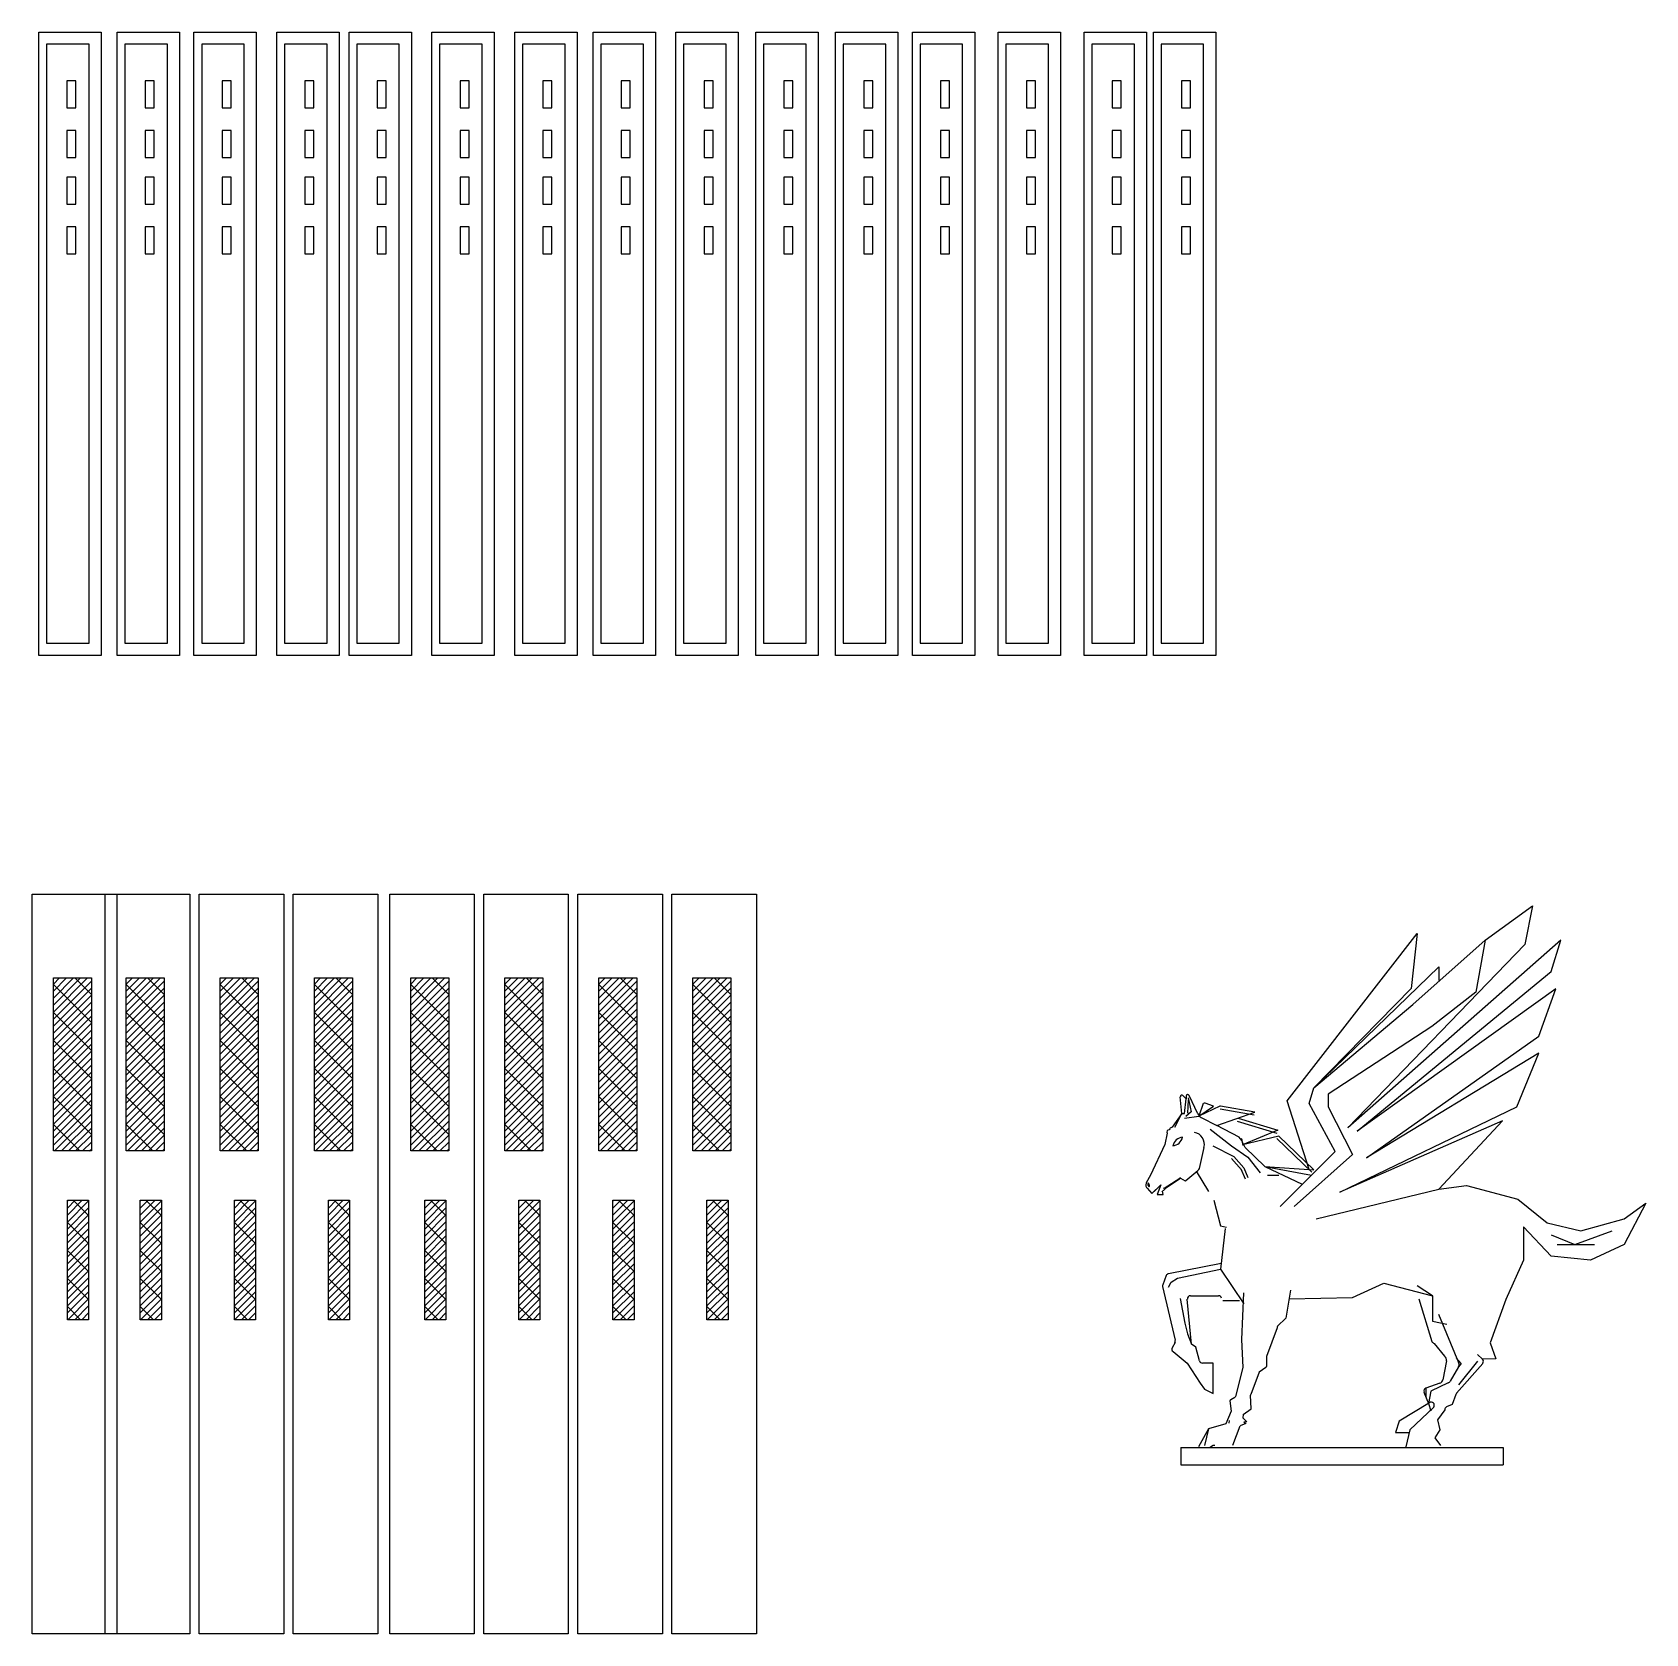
# Model space of a CAD drawing. Extents: x -42728 to 99010, y -18674 to 47645.
# Drawn here: x 56953 to 57730, y 4626 to 5397 of the extents above; entities that cross this region are included whole.
import ezdxf

# ---------------------------------------------------------------- set-up
doc = ezdxf.new("R2010")
doc.units = 0
doc.header["$LTSCALE"] = 100
doc.header["$MEASUREMENT"] = 0
doc.layers.get('0').update_dxf_attribs({"linetype": 'CONTINUOUS'})
doc.layers.get('DEFPOINTS').update_dxf_attribs({"linetype": 'CONTINUOUS'})
for name, color, linetype in [('00-ELE', 2, 'CONTINUOUS'), ('填充', 8, 'CONTINUOUS'), ('家具', 223, 'CONTINUOUS'), ('家具粗线', 4, 'CONTINUOUS'), ('结构线', 252, 'CONTINUOUS')]:
    doc.layers.add(name, color=color, linetype=linetype)

# ---------------------------------------------------------------- blocks, each defined once
blk = doc.blocks.new('A$C20BE4E51')
at = {"layer": '填充', "ltscale": 500}
for points in [[(0, 300), (30, 300), (30, 0), (0, 0)], [(37.7, 300), (67.7, 300), (67.7, 0), (37.7, 0)], [(74.68, 300), (104.68, 300), (104.68, 0), (74.68, 0)], [(114.56, 300), (144.56, 300), (144.56, 0), (114.56, 0)], [(149.36, 300), (179.36, 300), (179.36, 0), (149.36, 0)], [(189.24, 300), (219.24, 300), (219.24, 0), (189.24, 0)], [(229.11, 300), (259.11, 300), (259.11, 0), (229.11, 0)], [(266.81, 300), (296.81, 300), (296.81, 0), (266.81, 0)], [(306.69, 300), (336.69, 300), (336.69, 0), (306.69, 0)], [(345.12, 300), (375.12, 300), (375.12, 0), (345.12, 0)], [(383.55, 300), (413.55, 300), (413.55, 0), (383.55, 0)], [(420.52, 300), (450.52, 300), (450.52, 0), (420.52, 0)], [(461.85, 300), (491.85, 300), (491.85, 0), (461.85, 0)], [(503.18, 300), (533.18, 300), (533.18, 0), (503.18, 0)], [(536.53, 300), (566.53, 300), (566.53, 0), (536.53, 0)], [(3.71, 294.25), (3.71, 5.98), (24.18, 5.98), (24.18, 294.25)], [(41.41, 294.25), (41.41, 5.98), (61.88, 5.98), (61.88, 294.25)], [(78.39, 294.25), (78.39, 5.98), (98.86, 5.98), (98.86, 294.25)], [(118.26, 294.25), (118.26, 5.98), (138.73, 5.98), (138.73, 294.25)], [(153.07, 294.25), (153.07, 5.98), (173.53, 5.98), (173.53, 294.25)], [(192.94, 294.25), (192.94, 5.98), (213.41, 5.98), (213.41, 294.25)], [(232.82, 294.25), (232.82, 5.98), (253.29, 5.98), (253.29, 294.25)], [(270.52, 294.25), (270.52, 5.98), (290.99, 5.98), (290.99, 294.25)], [(310.4, 294.25), (310.4, 5.98), (330.87, 5.98), (330.87, 294.25)], [(348.83, 294.25), (348.83, 5.98), (369.3, 5.98), (369.3, 294.25)], [(387.25, 294.25), (387.25, 5.98), (407.72, 5.98), (407.72, 294.25)], [(424.23, 294.25), (424.23, 5.98), (444.7, 5.98), (444.7, 294.25)], [(465.56, 294.25), (465.56, 5.98), (486.03, 5.98), (486.03, 294.25)], [(506.88, 294.25), (506.88, 5.98), (527.35, 5.98), (527.35, 294.25)], [(540.24, 294.25), (540.24, 5.98), (560.71, 5.98), (560.71, 294.25)], [(13.52, 276.64), (13.52, 263.59), (17.87, 263.59), (17.87, 276.64)], [(51.22, 276.64), (51.22, 263.59), (55.57, 263.59), (55.57, 276.64)], [(88.2, 276.64), (88.2, 263.59), (92.55, 263.59), (92.55, 276.64)], [(128.08, 276.64), (128.08, 263.59), (132.43, 263.59), (132.43, 276.64)], [(162.88, 276.64), (162.88, 263.59), (167.23, 263.59), (167.23, 276.64)], [(202.76, 276.64), (202.76, 263.59), (207.11, 263.59), (207.11, 276.64)], [(242.64, 276.64), (242.64, 263.59), (246.99, 263.59), (246.99, 276.64)], [(280.34, 276.64), (280.34, 263.59), (284.69, 263.59), (284.69, 276.64)], [(320.21, 276.64), (320.21, 263.59), (324.56, 263.59), (324.56, 276.64)], [(358.64, 276.64), (358.64, 263.59), (362.99, 263.59), (362.99, 276.64)], [(397.07, 276.64), (397.07, 263.59), (401.42, 263.59), (401.42, 276.64)], [(434.05, 276.64), (434.05, 263.59), (438.4, 263.59), (438.4, 276.64)], [(475.37, 276.64), (475.37, 263.59), (479.72, 263.59), (479.72, 276.64)], [(516.7, 276.64), (516.7, 263.59), (521.05, 263.59), (521.05, 276.64)], [(550.05, 276.64), (550.05, 263.59), (554.4, 263.59), (554.4, 276.64)], [(13.52, 252.72), (13.52, 239.68), (17.87, 239.68), (17.87, 252.72)], [(51.22, 252.72), (51.22, 239.68), (55.57, 239.68), (55.57, 252.72)], [(88.2, 252.72), (88.2, 239.68), (92.55, 239.68), (92.55, 252.72)], [(128.08, 252.72), (128.08, 239.68), (132.43, 239.68), (132.43, 252.72)], [(162.88, 252.72), (162.88, 239.68), (167.23, 239.68), (167.23, 252.72)], [(202.76, 252.72), (202.76, 239.68), (207.11, 239.68), (207.11, 252.72)], [(242.64, 252.72), (242.64, 239.68), (246.99, 239.68), (246.99, 252.72)], [(280.34, 252.72), (280.34, 239.68), (284.69, 239.68), (284.69, 252.72)], [(320.21, 252.72), (320.21, 239.68), (324.56, 239.68), (324.56, 252.72)], [(358.64, 252.72), (358.64, 239.68), (362.99, 239.68), (362.99, 252.72)], [(397.07, 252.72), (397.07, 239.68), (401.42, 239.68), (401.42, 252.72)], [(434.05, 252.72), (434.05, 239.68), (438.4, 239.68), (438.4, 252.72)], [(475.37, 252.72), (475.37, 239.68), (479.72, 239.68), (479.72, 252.72)], [(516.7, 252.72), (516.7, 239.68), (521.05, 239.68), (521.05, 252.72)], [(550.05, 252.72), (550.05, 239.68), (554.4, 239.68), (554.4, 252.72)], [(13.52, 230.26), (13.52, 217.22), (17.87, 217.22), (17.87, 230.26)], [(51.22, 230.26), (51.22, 217.22), (55.57, 217.22), (55.57, 230.26)], [(88.2, 230.26), (88.2, 217.22), (92.55, 217.22), (92.55, 230.26)], [(128.08, 230.26), (128.08, 217.22), (132.43, 217.22), (132.43, 230.26)], [(162.88, 230.26), (162.88, 217.22), (167.23, 217.22), (167.23, 230.26)], [(202.76, 230.26), (202.76, 217.22), (207.11, 217.22), (207.11, 230.26)], [(242.64, 230.26), (242.64, 217.22), (246.99, 217.22), (246.99, 230.26)], [(280.34, 230.26), (280.34, 217.22), (284.69, 217.22), (284.69, 230.26)], [(320.21, 230.26), (320.21, 217.22), (324.56, 217.22), (324.56, 230.26)], [(358.64, 230.26), (358.64, 217.22), (362.99, 217.22), (362.99, 230.26)], [(397.07, 230.26), (397.07, 217.22), (401.42, 217.22), (401.42, 230.26)], [(434.05, 230.26), (434.05, 217.22), (438.4, 217.22), (438.4, 230.26)], [(475.37, 230.26), (475.37, 217.22), (479.72, 217.22), (479.72, 230.26)], [(516.7, 230.26), (516.7, 217.22), (521.05, 217.22), (521.05, 230.26)], [(550.05, 230.26), (550.05, 217.22), (554.4, 217.22), (554.4, 230.26)], [(13.52, 206.35), (13.52, 193.31), (17.87, 193.31), (17.87, 206.35)], [(51.22, 206.35), (51.22, 193.31), (55.57, 193.31), (55.57, 206.35)], [(88.2, 206.35), (88.2, 193.31), (92.55, 193.31), (92.55, 206.35)], [(128.08, 206.35), (128.08, 193.31), (132.43, 193.31), (132.43, 206.35)], [(162.88, 206.35), (162.88, 193.31), (167.23, 193.31), (167.23, 206.35)], [(202.76, 206.35), (202.76, 193.31), (207.11, 193.31), (207.11, 206.35)], [(242.64, 206.35), (242.64, 193.31), (246.99, 193.31), (246.99, 206.35)], [(280.34, 206.35), (280.34, 193.31), (284.69, 193.31), (284.69, 206.35)], [(320.21, 206.35), (320.21, 193.31), (324.56, 193.31), (324.56, 206.35)], [(358.64, 206.35), (358.64, 193.31), (362.99, 193.31), (362.99, 206.35)], [(397.07, 206.35), (397.07, 193.31), (401.42, 193.31), (401.42, 206.35)], [(434.05, 206.35), (434.05, 193.31), (438.4, 193.31), (438.4, 206.35)], [(475.37, 206.35), (475.37, 193.31), (479.72, 193.31), (479.72, 206.35)], [(516.7, 206.35), (516.7, 193.31), (521.05, 193.31), (521.05, 206.35)], [(550.05, 206.35), (550.05, 193.31), (554.4, 193.31), (554.4, 206.35)]]:
    blk.add_lwpolyline(points, close=True, dxfattribs=at)
blk = doc.blocks.new('A$C52D739BB')
at = {"layer": '结构线'}
h = blk.add_hatch(dxfattribs=at)
h.set_pattern_fill('GRATE', color=256, scale=3, angle=45, style=0)
h.set_pattern_definition([(45, (-14374.3329, -27903.8527), (-1.68379802, 1.68379802), []), (135, (-14374.333, -27903.853), (-6.735192, -6.735192), [])])
h.paths.add_polyline_path([(28.44, 315.62), (10.15, 315.62), (10.15, 232.37), (28.44, 232.37)])
h.paths.add_polyline_path([(16.93, 151.14), (27.09, 151.14), (27.09, 208.68), (16.93, 208.68)])
h = blk.add_hatch(dxfattribs=at)
h.set_pattern_fill('GRATE', color=256, scale=3, angle=45, style=0)
h.set_pattern_definition([(45, (-14339.2468, -27903.8527), (-1.68379802, 1.68379802), []), (135, (-14339.247, -27903.853), (-6.735192, -6.735192), [])])
h.paths.add_polyline_path([(63.53, 315.62), (45.24, 315.62), (45.24, 232.37), (63.53, 232.37)])
h.paths.add_polyline_path([(52.01, 151.14), (62.17, 151.14), (62.17, 208.68), (52.01, 208.68)])
h = blk.add_hatch(dxfattribs=at)
h.set_pattern_fill('GRATE', color=256, scale=3, angle=45, style=0)
h.set_pattern_definition([(45, (-14293.9744, -27903.8527), (-1.68379802, 1.68379802), []), (135, (-14293.974, -27903.853), (-6.735192, -6.735192), [])])
h.paths.add_polyline_path([(108.8, 315.62), (90.51, 315.62), (90.51, 232.37), (108.8, 232.37)])
h.paths.add_polyline_path([(97.29, 151.14), (107.45, 151.14), (107.45, 208.68), (97.29, 208.68)])
h = blk.add_hatch(dxfattribs=at)
h.set_pattern_fill('GRATE', color=256, scale=3, angle=45, style=0)
h.set_pattern_definition([(45, (-14248.702, -27903.8527), (-1.68379802, 1.68379802), []), (135, (-14248.702, -27903.853), (-6.735192, -6.735192), [])])
h.paths.add_polyline_path([(154.07, 315.62), (135.78, 315.62), (135.78, 232.37), (154.07, 232.37)])
h.paths.add_polyline_path([(142.56, 151.14), (152.72, 151.14), (152.72, 208.68), (142.56, 208.68)])
h = blk.add_hatch(dxfattribs=at)
h.set_pattern_fill('GRATE', color=256, scale=3, angle=45, style=0)
h.set_pattern_definition([(45, (-14202.2978, -27903.8527), (-1.68379802, 1.68379802), []), (135, (-14202.298, -27903.853), (-6.735192, -6.735192), [])])
h.paths.add_polyline_path([(200.48, 315.62), (182.19, 315.62), (182.19, 232.37), (200.48, 232.37)])
h.paths.add_polyline_path([(188.96, 151.14), (199.12, 151.14), (199.12, 208.68), (188.96, 208.68)])
h = blk.add_hatch(dxfattribs=at)
h.set_pattern_fill('GRATE', color=256, scale=3, angle=45, style=0)
h.set_pattern_definition([(45, (-14157.0253, -27903.8527), (-1.68379802, 1.68379802), []), (135, (-14157.025, -27903.853), (-6.735192, -6.735192), [])])
h.paths.add_polyline_path([(245.75, 315.62), (227.46, 315.62), (227.46, 232.37), (245.75, 232.37)])
h.paths.add_polyline_path([(234.24, 151.14), (244.4, 151.14), (244.4, 208.68), (234.24, 208.68)])
h = blk.add_hatch(dxfattribs=at)
h.set_pattern_fill('GRATE', color=256, scale=3, angle=45, style=0)
h.set_pattern_definition([(45, (-14111.753, -27903.8527), (-1.68379802, 1.68379802), []), (135, (-14111.753, -27903.853), (-6.735192, -6.735192), [])])
h.paths.add_polyline_path([(291.02, 315.62), (272.73, 315.62), (272.73, 232.37), (291.02, 232.37)])
h.paths.add_polyline_path([(279.51, 151.14), (289.67, 151.14), (289.67, 208.68), (279.51, 208.68)])
h = blk.add_hatch(dxfattribs=at)
h.set_pattern_fill('GRATE', color=256, scale=3, angle=45, style=0)
h.set_pattern_definition([(45, (-14066.4805, -27903.8527), (-1.68379802, 1.68379802), []), (135, (-14066.481, -27903.853), (-6.735192, -6.735192), [])])
h.paths.add_polyline_path([(336.3, 315.62), (318.01, 315.62), (318.01, 232.37), (336.3, 232.37)])
h.paths.add_polyline_path([(324.78, 151.14), (334.94, 151.14), (334.94, 208.68), (324.78, 208.68)])
for points in [[(40.71, 0), (0, 0), (0, 355.92), (40.71, 355.92)], [(75.79, 0), (35.09, 0), (35.09, 355.92), (75.79, 355.92)], [(121.07, 0), (80.36, 0), (80.36, 355.92), (121.07, 355.92)], [(166.34, 0), (125.63, 0), (125.63, 355.92), (166.34, 355.92)], [(212.74, 0), (172.04, 0), (172.04, 355.92), (212.74, 355.92)], [(258.01, 0), (217.31, 0), (217.31, 355.92), (258.01, 355.92)], [(303.29, 0), (262.58, 0), (262.58, 355.92), (303.29, 355.92)], [(348.56, 0), (307.85, 0), (307.85, 355.92), (348.56, 355.92)], [(10.15, 315.62), (28.44, 315.62), (28.44, 232.37), (10.15, 232.37)], [(45.24, 315.62), (63.53, 315.62), (63.53, 232.37), (45.24, 232.37)], [(90.51, 315.62), (108.8, 315.62), (108.8, 232.37), (90.51, 232.37)], [(135.78, 315.62), (154.07, 315.62), (154.07, 232.37), (135.78, 232.37)], [(182.19, 315.62), (200.48, 315.62), (200.48, 232.37), (182.19, 232.37)], [(227.46, 315.62), (245.75, 315.62), (245.75, 232.37), (227.46, 232.37)], [(272.73, 315.62), (291.02, 315.62), (291.02, 232.37), (272.73, 232.37)], [(318.01, 315.62), (336.3, 315.62), (336.3, 232.37), (318.01, 232.37)], [(16.93, 208.68), (27.09, 208.68), (27.09, 151.14), (16.93, 151.14)], [(52.01, 208.68), (62.17, 208.68), (62.17, 151.14), (52.01, 151.14)], [(97.29, 208.68), (107.45, 208.68), (107.45, 151.14), (97.29, 151.14)], [(142.56, 208.68), (152.72, 208.68), (152.72, 151.14), (142.56, 151.14)], [(188.96, 208.68), (199.12, 208.68), (199.12, 151.14), (188.96, 151.14)], [(234.24, 208.68), (244.4, 208.68), (244.4, 151.14), (234.24, 151.14)], [(279.51, 208.68), (289.67, 208.68), (289.67, 151.14), (279.51, 151.14)], [(324.78, 208.68), (334.94, 208.68), (334.94, 151.14), (324.78, 151.14)]]:
    blk.add_lwpolyline(points, close=True, dxfattribs=at)
blk = doc.blocks.new('A$C48872077')
at = {"layer": '家具'}
blk.add_blockref('A$C52D739BB', (0, 0), dxfattribs=at)
blk = doc.blocks.new('A$C09100942')
at = {"color": 8}
for p, q in [((37.81, 58.46), (43.07, 62.31)), ((43.07, 62.31), (42.23, 57.99)), ((15.74, 40.58), (30.23, 59.23)), ((46.22, 58.46), (22.49, 37.56)), ((22.49, 37.56), (42.23, 57.99)), ((30.23, 59.23), (29.57, 53.09)), ((29.76, 51.29), (37.81, 58.46)), ((37.81, 58.46), (36.76, 52.69)), ((45.17, 54.97), (46.22, 58.46)), ((18.73, 42.02), (32.65, 55.5)), ((23.54, 37.21), (45.17, 54.97)), ((32.65, 55.5), (32.65, 53.97)), ((29.57, 53.09), (18.73, 42.02)), ((45.69, 53.04), (23.54, 37.21)), ((36.76, 52.69), (31.86, 48.84)), ((43.77, 47.79), (45.69, 53.04)), ((18.73, 42.02), (29.76, 51.29)), ((31.86, 48.84), (20.31, 41.32)), ((24.59, 34.23), (43.77, 47.79)), ((43.77, 45.87), (24.59, 34.23)), ((41.32, 39.92), (43.77, 45.87)), ((18.21, 40.27), (18.73, 42.02)), ((3.99, 39.17), (3.84, 41.01)), ((4.13, 41.15), (4.49, 40.79)), ((4.3, 39.17), (4.49, 40.79)), ((4.49, 41.1), (4.49, 40.79)), ((4.73, 40.68), (4.65, 39.21)), ((4.73, 40.89), (5.06, 39.33)), ((5.8, 39.12), (4.81, 41.17)), ((6.4, 40.27), (5.92, 38.86)), ((5.92, 38.86), (7.54, 39.98)), ((8.24, 39.97), (5.92, 38.86)), ((7.54, 39.98), (6.59, 40.32)), ((12.08, 38.96), (8.27, 39.64)), ((12.14, 39.3), (8.33, 39.97)), ((18.2, 32.91), (15.74, 40.58)), ((21.09, 34.93), (18.21, 40.27)), ((20.31, 41.32), (20.31, 39.92)), ((20.31, 39.92), (23.01, 34.58)), ((21.61, 30.38), (41.32, 39.92)), ((3.99, 39.17), (2.93, 37.63)), ((3.23, 37.65), (3.99, 39.17)), ((3.99, 39.17), (4.3, 39.17)), ((4.29, 38.65), (5.92, 38.86)), ((5.06, 39.33), (4.47, 38.82)), ((6.17, 38.73), (7.91, 37.81)), ((7.91, 37.81), (12.14, 39.3)), ((10.39, 36.51), (7.91, 37.81)), ((10.19, 38.32), (14.59, 36.98)), ((10.29, 38.65), (14.69, 37.31)), ((39.74, 38.34), (21.61, 30.38)), ((32.64, 30.73), (39.74, 38.34)), ((2.37, 36.97), (2.11, 35.7)), ((2.66, 37.46), (2.59, 37.34)), ((7.18, 37.4), (9.55, 35.57)), ((14.69, 37.31), (10.77, 35.67)), ((14.81, 36.63), (10.77, 35.67)), ((18.5, 32.63), (14.58, 36.38)), ((18.73, 32.87), (14.81, 36.63)), ((2.11, 35.7), (0.52, 32.29)), ((5.96, 33.03), (6.48, 35.38)), ((7.45, 35.57), (9.82, 34.38)), ((9.55, 35.57), (11.37, 34.29)), ((9.56, 34.16), (10.66, 32.89)), ((9.82, 34.38), (10.91, 33.11)), ((11.08, 35.37), (13.26, 33.25)), ((11.37, 34.29), (12.74, 32.56)), ((14.96, 28.81), (21.09, 34.93)), ((23.01, 34.58), (16.54, 28.81)), ((4.44, 31.7), (5.79, 32.82)), ((5.62, 32.73), (6.99, 30.46)), ((10.6, 32.98), (11.06, 31.89)), ((10.91, 33.11), (11.37, 32.02)), ((13.26, 33.25), (17.43, 31.28)), ((13.26, 33.25), (18.73, 32.87)), ((13.26, 33.25), (18.44, 32.29)), ((0.03, 31.45), (0, 31.17)), ((0.52, 32.29), (0.03, 31.45)), ((0.14, 30.86), (0.65, 30.24)), ((0.65, 30.24), (1.66, 31.21)), ((1.66, 31.21), (0.93, 30.47)), ((1.66, 31.21), (1.25, 30.15)), ((1.66, 31.21), (1.66, 31.21)), ((1.66, 31.21), (1.66, 31.21)), ((1.66, 31.21), (1.66, 31.21)), ((1.66, 31.21), (1.66, 31.21)), ((1.79, 30.42), (2.4, 30.99)), ((2.03, 30.86), (3.77, 31.94)), ((2.4, 30.99), (3.85, 31.97)), ((3.85, 31.97), (4.37, 31.67)), ((14.81, 32.25), (13.57, 32.25)), ((18.99, 27.41), (32.64, 30.73)), ((32.64, 30.73), (35.72, 31.15)), ((35.72, 31.15), (41.43, 29.61)), ((1.25, 30.15), (1.93, 30.15)), ((1.25, 30.15), (1.25, 30.15)), ((1.93, 30.15), (1.84, 30.5)), ((7.57, 29.51), (8.3, 26.63)), ((41.43, 29.61), (44.72, 26.98)), ((55.7, 29.17), (53.28, 24.57)), ((53.28, 27.42), (55.7, 29.17)), ((44.72, 26.98), (48.45, 26.1)), ((48.45, 26.1), (53.28, 27.42)), ((8.3, 26.63), (8.97, 26.49)), ((8.83, 26.36), (8.31, 21.81)), ((42.09, 26.54), (42.09, 22.81)), ((45.16, 23.25), (42.09, 26.54)), ((45.16, 25.66), (47.79, 24.57)), ((47.79, 24.57), (51.97, 26.1)), ((45.82, 24.57), (47.79, 24.57)), ((47.79, 24.57), (49.99, 24.57)), ((53.28, 24.57), (49.55, 22.81)), ((2.52, 21.32), (8.39, 22.5)), ((3.53, 20.82), (8.31, 21.82)), ((8.31, 21.81), (10.93, 17.96)), ((42.09, 22.81), (40.11, 18.42)), ((49.55, 22.81), (45.16, 23.25)), ((1.87, 19.89), (3.27, 13.89)), ((2.27, 21.1), (1.89, 20.09)), ((2.53, 19.82), (2.81, 20.36)), ((2.81, 20.36), (3.53, 20.82)), ((23.01, 18.66), (26.52, 20.24)), ((26.52, 20.24), (31.94, 18.84)), ((31.94, 18.84), (30.23, 19.96)), ((3.81, 18.54), (4.35, 15.81)), ((5.07, 13.45), (4.62, 18.49)), ((4.96, 18.86), (8.09, 18.86)), ((8.59, 18.32), (10.44, 18.32)), ((10.87, 19.17), (10.64, 13.99)), ((16.13, 19.46), (15.59, 16.36)), ((15.97, 18.53), (23.01, 18.66)), ((30.41, 18.53), (31.86, 13.77)), ((31.94, 18.84), (31.94, 16.04)), ((40.11, 18.42), (38.35, 13.6)), ((15.59, 16.36), (14.66, 15.45)), ((32.6, 16.81), (34.85, 11.43)), ((4.35, 15.81), (4.63, 14.63)), ((4.63, 14.63), (5.07, 13.45)), ((14.62, 15.27), (13.43, 12.08)), ((31.94, 16.04), (33.52, 15.69)), ((3.25, 13.66), (2.94, 13.05)), ((3.03, 12.63), (4.59, 11.35)), ((5.56, 13.13), (5.07, 13.45)), ((5.97, 11.6), (5.56, 13.13)), ((10.64, 13.99), (10.8, 10.88)), ((32.11, 13.53), (33.28, 12.13)), ((38.35, 13.6), (39.01, 11.84)), ((4.59, 11.35), (6.04, 9.1)), ((7.49, 11.35), (6.3, 11.35)), ((7.49, 7.97), (7.49, 11.35)), ((10.8, 10.88), (9.99, 7.64)), ((13.35, 10.85), (12.61, 10.35)), ((13.43, 12.08), (13.43, 10.99)), ((33.5, 11.6), (33.08, 9.49)), ((34.84, 10.93), (33.92, 9.34)), ((34.57, 11.94), (35.12, 11.3)), ((37.54, 11.32), (34.63, 8)), ((36.94, 11.58), (34.85, 8.93)), ((35.12, 11.3), (34.85, 10.94)), ((36.94, 12.3), (37.51, 11.8)), ((39.01, 11.84), (37.51, 11.8)), ((6.04, 9.1), (6.52, 8.46)), ((12.61, 10.35), (11.68, 7.85)), ((32.75, 9.11), (31.2, 8.57)), ((33.7, 9.14), (31.75, 8.21)), ((6.52, 8.46), (7.49, 7.97)), ((9.91, 7.53), (9.45, 7.27)), ((11.75, 6.26), (11.67, 7.78)), ((30.99, 8.13), (31.48, 6.84)), ((31.2, 8.57), (31.2, 7.57)), ((31.75, 8.21), (31.48, 6.84)), ((34.54, 7.85), (34.12, 6.75)), ((9.52, 6.01), (8.92, 4.57)), ((9.37, 7.13), (9.52, 6.01)), ((10.85, 5.64), (10.82, 5.24)), ((10.85, 5.64), (11.75, 6.26)), ((31.59, 6.93), (28.24, 4.89)), ((32.08, 6.46), (29.4, 3.93)), ((31.48, 6.84), (31.75, 6.02)), ((33.3, 6.16), (32.49, 5.02)), ((34.12, 6.75), (33.5, 6.48)), ((6.98, 4.04), (5.88, 2.01)), ((6.98, 4.04), (6.55, 2.18)), ((8.92, 4.57), (6.98, 4.04)), ((9.28, 4.97), (9.26, 4.67)), ((9.69, 2.22), (10.51, 4.35)), ((11.14, 4.64), (10.51, 4.35)), ((10.82, 5.24), (11.24, 4.81)), ((11.24, 4.81), (10.93, 4.78)), ((10.93, 4.78), (11.14, 4.64)), ((28.24, 4.89), (27.82, 3.62)), ((27.82, 3.62), (29.31, 3.62)), ((29.4, 3.93), (28.95, 2.01)), ((32.77, 3.93), (32.2, 3.01)), ((32.49, 5.02), (32.77, 3.93)), ((3.88, 1.94), (39.83, 1.94)), ((3.88, 1.94), (3.88, 0)), ((4.05, 1.94), (7.09, 1.94)), ((7.09, 1.94), (7.51, 2.22)), ((7.51, 2.22), (7.69, 2.22)), ((32.2, 3.01), (32.83, 2.18)), ((39.83, 1.94), (39.83, 0)), ((3.88, 0), (39.83, 0))]:
    blk.add_line(p, q, dxfattribs=at)
for centre, radius, start, end in [((4.01, 41.03), 0.17, 45.0193, 184.6386), ((4.66, 41.1), 0.17, 25.6173, 180), ((6.53, 40.16), 0.17, 70.5721, 137.7071), ((8.3, 39.81), 0.17, 79.9986, 108.072), ((6.57, 39.48), 0.85, 205.6173, 242.0365), ((2.57, 37.1), 0.24, 86.2124, 213.7443), ((2.95, 37.29), 0.34, 93.1777, 149.9783), ((2.89, 36.79), 1.23, 275.0995, 347.8218), ((4.22, 35.28), 1.25, 95.844, 167.0773), ((5.16, 35.72), 1.36, 345.435, 78.7878), ((4.62, 32.28), 7.16, 25.6084, 36.223), ((1.88, 33.72), 9.17, 11.6976, 16.7825), ((5.63, 33.12), 0.34, 298.7945, 345.3697), ((0.34, 31.13), 0.34, 174.4688, 233.8627), ((0.36, 31.32), 0.143, 155.8975, 177.6292), ((0.5, 31.32), 0.285, 177.6292, 189.4967), ((0.71, 31.35), 0.501, 189.4967, 198.4466), ((0.26, 31.37), 0.0313, 108.4466, 155.8975), ((0.71, 31.35), 0.501, 198.4466, 207.3965), ((0.26, 31.37), 0.0313, 60.9957, 108.4466), ((0.2, 31.27), 0.143, 39.2639, 60.9957), ((0.52, 31.25), 0.285, 207.3965, 219.2639), ((0.41, 31.16), 0.143, 219.2639, 240.9957), ((0.09, 31.18), 0.285, 27.3965, 39.2639), ((0.36, 31.06), 0.0313, 240.9957, 288.4466), ((-0.1, 31.08), 0.501, 18.4466, 27.3965), ((0.36, 31.06), 0.0313, 288.4466, 335.8975), ((-0.1, 31.08), 0.501, 9.4967, 18.4466), ((0.26, 31.11), 0.143, 335.8975, 357.6292), ((0.11, 31.12), 0.285, 357.6292, 9.4967), ((1.85, 31.15), 0.34, 289.278, 301.8101), ((3.94, 31.65), 0.34, 105.9352, 121.8101), ((4.28, 31.99), 0.34, 285.9352, 298.7945), ((2.2, 19.97), 0.34, 159.4312, 193.1303), ((2.59, 20.98), 0.34, 101.388, 159.4312), ((4.96, 18.52), 0.34, 90, 185.1043), ((8.09, 18.52), 0.34, 11.1365, 90), ((14.78, 15.33), 0.17, 134.5667, 199.3203), ((3.24, 12.9), 0.34, 153.4195, 230.7296), ((2.94, 13.81), 0.34, 333.4195, 13.1303), ((32.57, 14.24), 0.85, 213.4063, 236.9063), ((6.3, 11.69), 0.34, 195.2649, 270), ((13.26, 10.99), 0.17, 303.6722, 0), ((33, 11.7), 0.51, 348.6826, 56.9063), ((34.4, 11.19), 0.51, 329.9147, 28.3711), ((37.28, 11.55), 0.34, 318.7949, 48.3857), ((32.58, 9.59), 0.51, 289.278, 348.6826), ((33.48, 9.6), 0.51, 295.5449, 329.9147), ((9.54, 7.12), 0.17, 119.8496, 177.5284), ((9.83, 7.68), 0.17, 299.8496, 346.1063), ((11.84, 7.79), 0.17, 159.5377, 183.1856), ((31.31, 8.25), 0.34, 109.278, 200.5688), ((35.02, 7.67), 0.51, 138.7949, 158.9495), ((31.8, 6.66), 0.34, 323.5123, 127.98), ((33.64, 6.16), 0.34, 113.9481, 180)]:
    blk.add_arc(centre, radius, start, end, dxfattribs=at)
blk = doc.blocks.new('A$C1AD75F32')
at = {"layer": '00-ELE'}
blk.add_blockref('A$C09100942', (0, 0), dxfattribs=at)
blk = doc.blocks.new('A$C795E1807')
at = {"layer": '家具粗线', "color": 4, "xscale": 6, "yscale": 6, "zscale": 6}
blk.add_blockref('A$C1AD75F32', (0, 0), dxfattribs=at)
blk = doc.blocks.new('A$C30DA1BCE')
at = {"layer": 'DEFPOINTS', "xscale": 0.36, "yscale": 0.36, "zscale": 0.36}
blk.add_blockref('A$C795E1807', (0, 0), dxfattribs=at)

msp = doc.modelspace()

# ---------------------------------------------------------------- block references
for name, p in [('A$C20BE4E51', (56956.22388, 5096.87483)), ('A$C48872077', (56953.06932, 4626.09517))]:
    msp.add_blockref(name, p)
at = {"xscale": 2, "yscale": 2, "zscale": 2}
msp.add_blockref('A$C30DA1BCE', (57489.11357, 4707.30801), dxfattribs=at)

doc.saveas('drawing.dxf')
